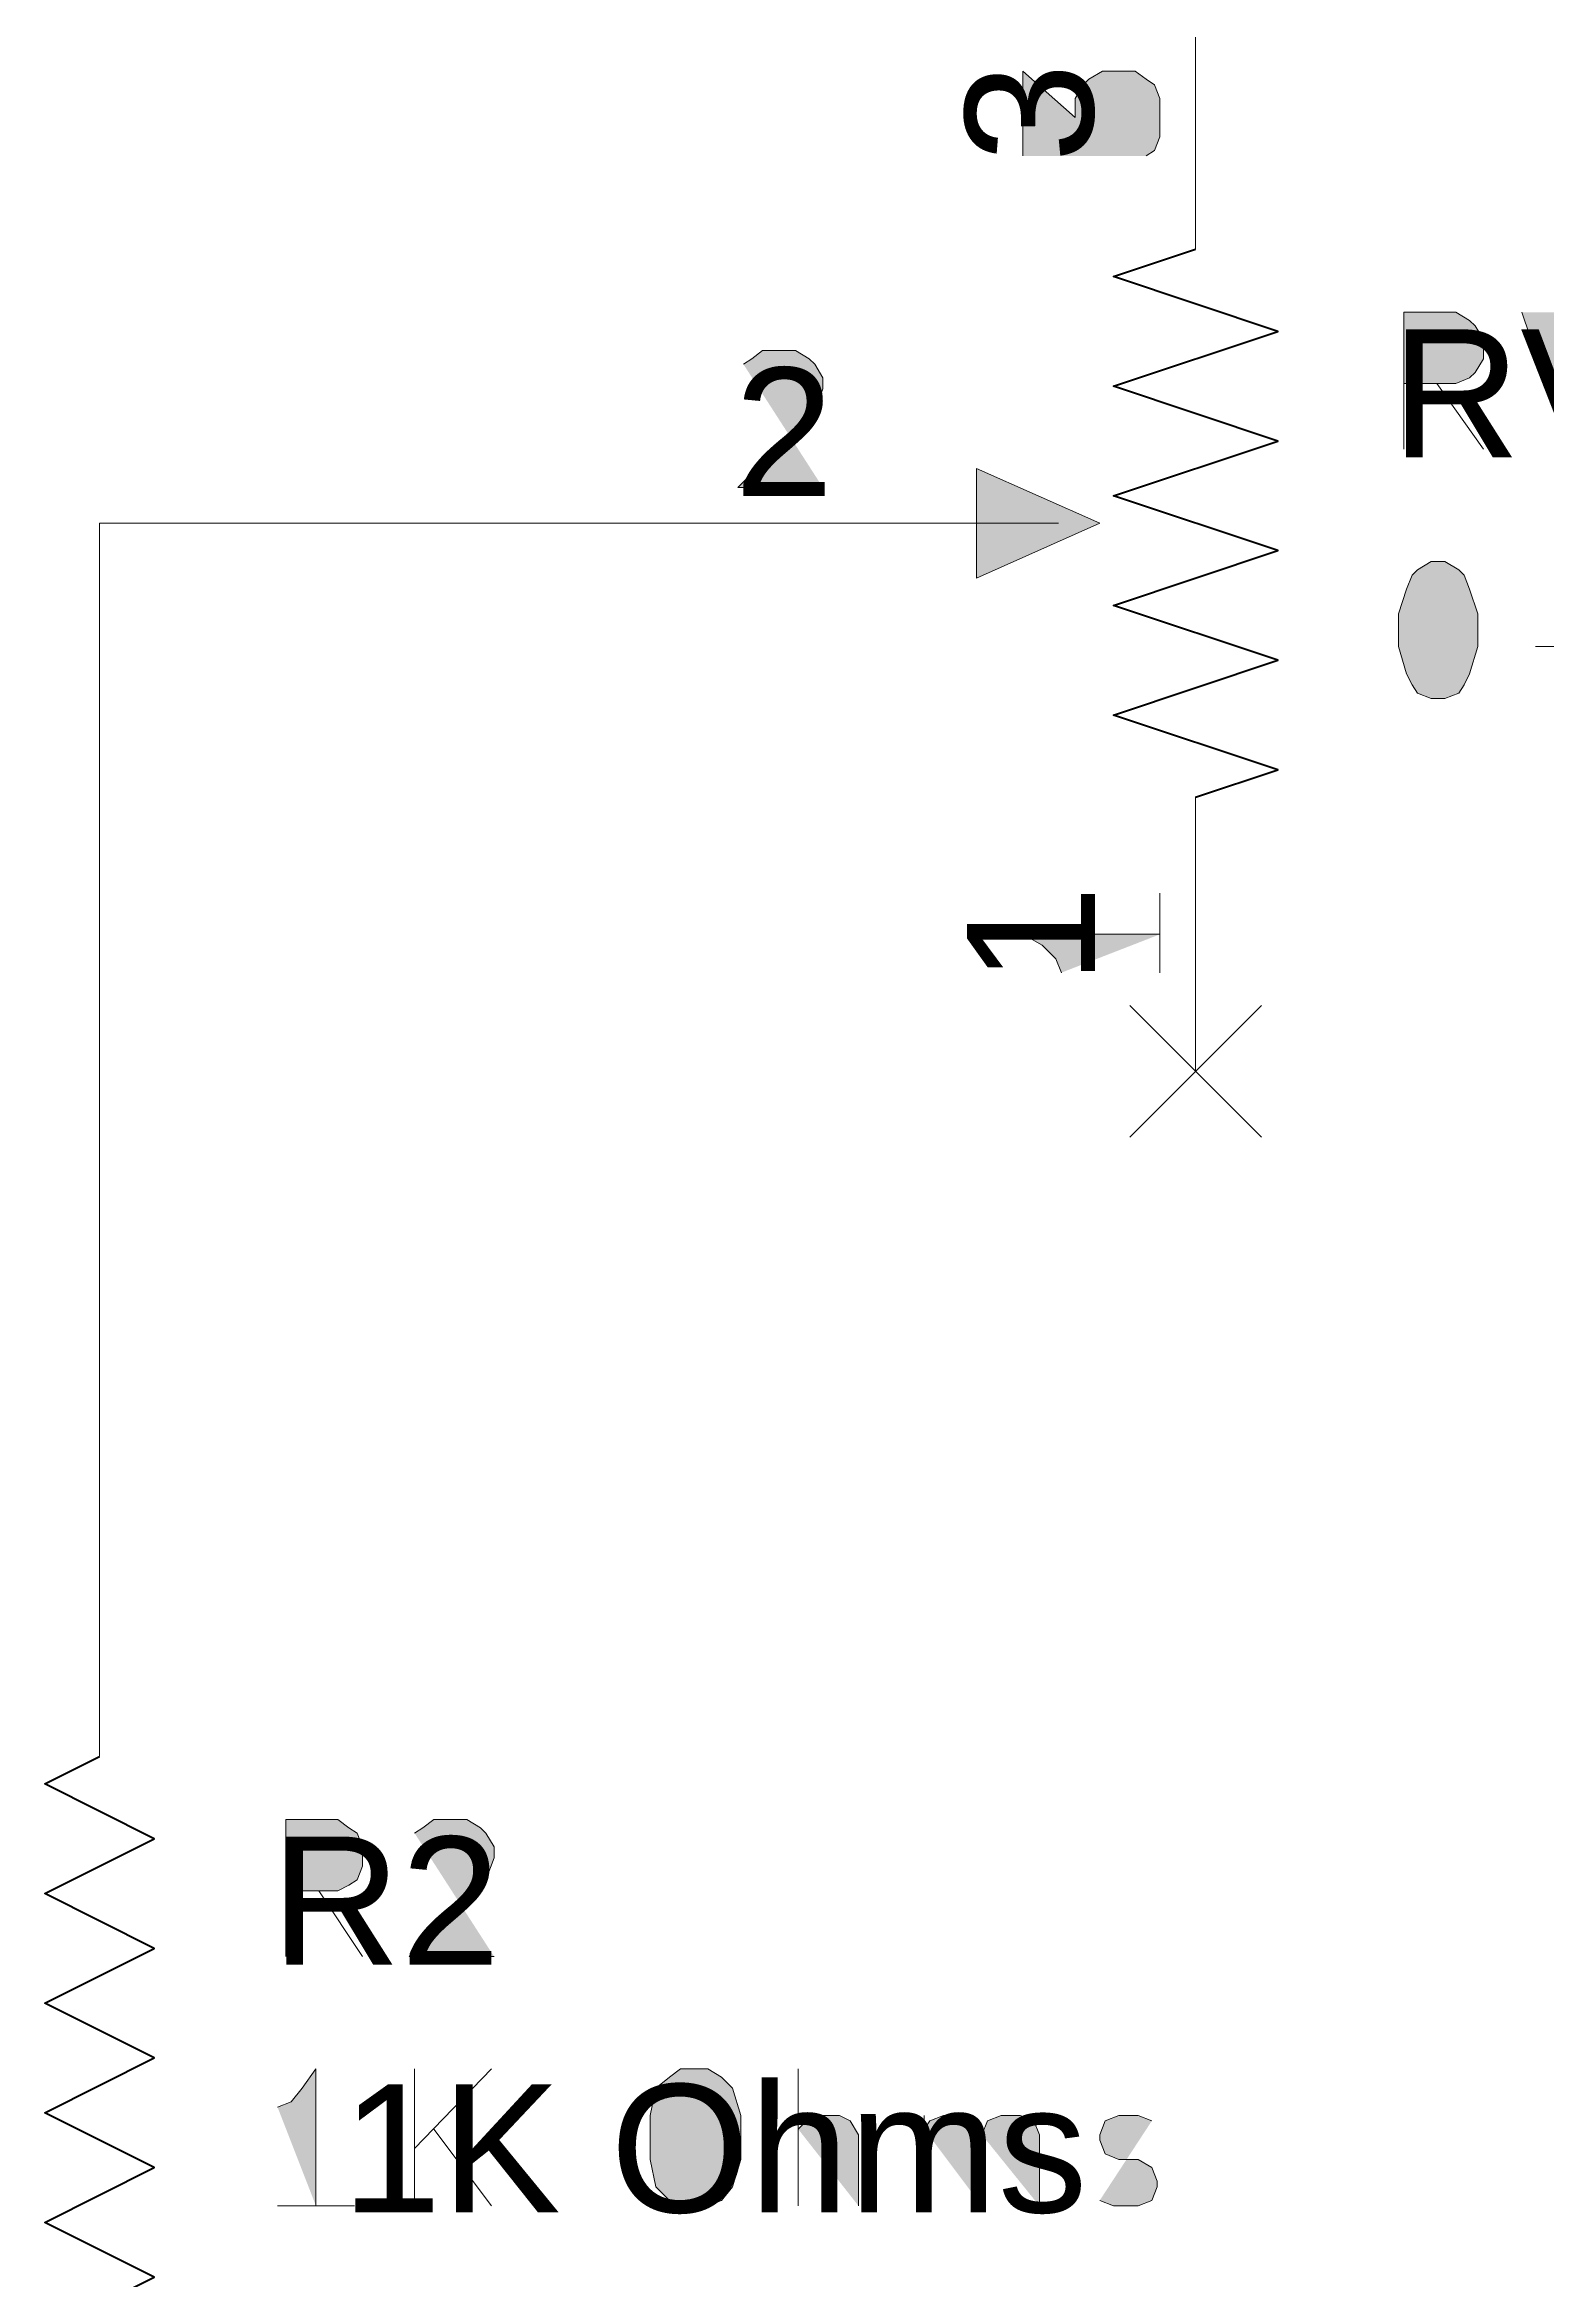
# Model space of a CAD drawing. Extents: x 283 to 656, y 89 to 372.
# Drawn here: x 485.8 to 525.3, y 254.4 to 313.1 of the extents above; entities that cross this region are included whole.
import ezdxf

# ---------------------------------------------------------------- set-up
doc = ezdxf.new("R2010")
doc.units = 0
doc.header["$MEASUREMENT"] = 0
doc.layers.add('Layer 1', color=7, linetype='Continuous', lineweight=0)

# ---------------------------------------------------------------- blocks, each defined once
blk = doc.blocks.new('Block_19')
at = {"layer": 'Layer 1', "char_height": 0.2, "attachment_point": 7, "rotation": 90}
for insert in [(513.446, 288.433), (513.448, 288.434)]:
    blk.add_mtext('\\C18;\\c0;\\FArial|b0|i0|c1;\\H3.364416;\\W1.000000;1', dxfattribs=dict(at, insert=insert))
blk = doc.blocks.new('Block_20')
at = {"layer": 'Layer 1', "char_height": 0.2, "attachment_point": 7, "rotation": 90}
for insert in [(513.446, 310.033), (513.448, 310.034)]:
    blk.add_mtext('\\C18;\\c0;\\FArial|b0|i0|c1;\\H3.364416;\\W1.000000;3', dxfattribs=dict(at, insert=insert))
blk = doc.blocks.new('Block_18')
at = {"layer": 'Layer 1', "true_color": 0x000000, "transparency": 33554687}
h = blk.add_hatch(color=18, dxfattribs=at)
h.dxf.hatch_style = 2
edge = h.paths.add_edge_path()
edge.add_spline(control_points=[(516.089, 307.756), (516.089, 307.756), (516.089, 314.956), (516.089, 314.956)], knot_values=[0, 0, 0, 0, 1, 1, 1, 1], degree=3, periodic=0)
edge.add_line((516.089, 314.956), (516.089, 307.756))
h = blk.add_hatch(color=18, dxfattribs=at)
h.dxf.hatch_style = 2
edge = h.paths.add_edge_path()
edge.add_spline(control_points=[(511.553, 310.204), (511.553, 310.204), (511.553, 312.436), (511.553, 312.436), (511.553, 312.436), (512.921, 311.212), (512.921, 311.212), (512.921, 311.212), (512.921, 311.716), (512.921, 311.716), (512.921, 311.716), (513.137, 312.076), (513.137, 312.076), (513.137, 312.076), (513.281, 312.22), (513.281, 312.22), (513.281, 312.22), (513.641, 312.436), (513.641, 312.436), (513.641, 312.436), (514.505, 312.436), (514.505, 312.436), (514.505, 312.436), (514.793, 312.22), (514.793, 312.22), (514.793, 312.22), (515.009, 312.076), (515.009, 312.076), (515.009, 312.076), (515.153, 311.716), (515.153, 311.716), (515.153, 311.716), (515.153, 310.708), (515.153, 310.708), (515.153, 310.708), (515.009, 310.348), (515.009, 310.348), (515.009, 310.348), (514.793, 310.204), (514.793, 310.204)], knot_values=[0, 0, 0, 0, 1, 1, 1, 2, 2, 2, 3, 3, 3, 4, 4, 4, 5, 5, 5, 6, 6, 6, 7, 7, 7, 8, 8, 8, 9, 9, 9, 10, 10, 10, 11, 11, 11, 12, 12, 12, 13, 13, 13, 13], degree=3, periodic=0)
edge.add_line((514.793, 310.204), (511.553, 310.204))
h = blk.add_hatch(color=18, dxfattribs=at)
h.dxf.hatch_style = 2
edge = h.paths.add_edge_path()
edge.add_spline(control_points=[(521.561, 302.5), (521.561, 302.5), (521.561, 306.1), (521.561, 306.1), (521.561, 306.1), (522.929, 306.1), (522.929, 306.1), (522.929, 306.1), (523.289, 305.884), (523.289, 305.884), (523.289, 305.884), (523.433, 305.74), (523.433, 305.74), (523.433, 305.74), (523.649, 305.38), (523.649, 305.38), (523.649, 305.38), (523.649, 304.876), (523.649, 304.876), (523.649, 304.876), (523.433, 304.516), (523.433, 304.516), (523.433, 304.516), (523.289, 304.372), (523.289, 304.372), (523.289, 304.372), (522.929, 304.228), (522.929, 304.228), (522.929, 304.228), (521.561, 304.228), (521.561, 304.228)], knot_values=[0, 0, 0, 0, 1, 1, 1, 2, 2, 2, 3, 3, 3, 4, 4, 4, 5, 5, 5, 6, 6, 6, 7, 7, 7, 8, 8, 8, 9, 9, 9, 10, 10, 10, 10], degree=3, periodic=0)
edge.add_line((521.561, 304.228), (521.561, 302.5))
h = blk.add_hatch(color=18, dxfattribs=at)
h.dxf.hatch_style = 2
edge = h.paths.add_edge_path()
edge.add_spline(control_points=[(524.657, 306.1), (524.657, 306.1), (525.881, 302.5), (525.881, 302.5), (525.881, 302.5), (527.033, 306.1), (527.033, 306.1)], knot_values=[0, 0, 0, 0, 1, 1, 1, 2, 2, 2, 2], degree=3, periodic=0)
edge.add_line((527.033, 306.1), (524.657, 306.1))
h = blk.add_hatch(color=18, dxfattribs=at)
h.dxf.hatch_style = 2
edge = h.paths.add_edge_path()
edge.add_spline(control_points=[(504.209, 304.732), (504.209, 304.732), (504.425, 304.876), (504.425, 304.876), (504.425, 304.876), (504.713, 305.092), (504.713, 305.092), (504.713, 305.092), (505.577, 305.092), (505.577, 305.092), (505.577, 305.092), (505.937, 304.876), (505.937, 304.876), (505.937, 304.876), (506.081, 304.732), (506.081, 304.732), (506.081, 304.732), (506.297, 304.372), (506.297, 304.372), (506.297, 304.372), (506.297, 304.084), (506.297, 304.084), (506.297, 304.084), (506.081, 303.508), (506.081, 303.508), (506.081, 303.508), (504.065, 301.492), (504.065, 301.492), (504.065, 301.492), (506.297, 301.492), (506.297, 301.492)], knot_values=[0, 0, 0, 0, 1, 1, 1, 2, 2, 2, 3, 3, 3, 4, 4, 4, 5, 5, 5, 6, 6, 6, 7, 7, 7, 8, 8, 8, 9, 9, 9, 10, 10, 10, 10], degree=3, periodic=0)
edge.add_line((506.297, 301.492), (504.209, 304.732))
h = blk.add_hatch(color=18, dxfattribs=at)
h.dxf.hatch_style = 2
edge = h.paths.add_edge_path()
edge.add_spline(control_points=[(523.649, 302.5), (523.649, 302.5), (522.425, 304.228), (522.425, 304.228)], knot_values=[0, 0, 0, 0, 1, 1, 1, 1], degree=3, periodic=0)
edge.add_line((522.425, 304.228), (523.649, 302.5))
h = blk.add_hatch(color=18, dxfattribs=at)
h.dxf.hatch_style = 2
edge = h.paths.add_edge_path()
edge.add_spline(control_points=[(508.889, 300.556), (508.889, 300.556), (501.689, 300.556), (501.689, 300.556)], knot_values=[0, 0, 0, 0, 1, 1, 1, 1], degree=3, periodic=0)
edge.add_line((501.689, 300.556), (508.889, 300.556))
h = blk.add_hatch(color=18, dxfattribs=at)
h.dxf.hatch_style = 2
edge = h.paths.add_edge_path()
edge.add_spline(control_points=[(522.281, 299.548), (522.281, 299.548), (522.641, 299.548), (522.641, 299.548), (522.641, 299.548), (523.001, 299.332), (523.001, 299.332), (523.001, 299.332), (523.145, 299.188), (523.145, 299.188), (523.145, 299.188), (523.289, 298.828), (523.289, 298.828), (523.289, 298.828), (523.505, 298.18), (523.505, 298.18), (523.505, 298.18), (523.505, 297.316), (523.505, 297.316), (523.505, 297.316), (523.289, 296.596), (523.289, 296.596), (523.289, 296.596), (523.145, 296.308), (523.145, 296.308), (523.145, 296.308), (523.001, 296.092), (523.001, 296.092), (523.001, 296.092), (522.641, 295.948), (522.641, 295.948), (522.641, 295.948), (522.281, 295.948), (522.281, 295.948), (522.281, 295.948), (521.921, 296.092), (521.921, 296.092), (521.921, 296.092), (521.777, 296.308), (521.777, 296.308), (521.777, 296.308), (521.633, 296.596), (521.633, 296.596), (521.633, 296.596), (521.417, 297.316), (521.417, 297.316), (521.417, 297.316), (521.417, 298.18), (521.417, 298.18), (521.417, 298.18), (521.633, 298.828), (521.633, 298.828), (521.633, 298.828), (521.777, 299.188), (521.777, 299.188), (521.777, 299.188), (521.921, 299.332), (521.921, 299.332), (521.921, 299.332), (522.281, 299.548), (522.281, 299.548)], knot_values=[0, 0, 0, 0, 1, 1, 1, 2, 2, 2, 3, 3, 3, 4, 4, 4, 5, 5, 5, 6, 6, 6, 7, 7, 7, 8, 8, 8, 9, 9, 9, 10, 10, 10, 11, 11, 11, 12, 12, 12, 13, 13, 13, 14, 14, 14, 15, 15, 15, 16, 16, 16, 17, 17, 17, 18, 18, 18, 19, 19, 19, 20, 20, 20, 20], degree=3, periodic=0)
edge.add_line((522.281, 299.548), (522.281, 299.548))
h = blk.add_hatch(color=18, dxfattribs=at)
h.dxf.hatch_style = 2
edge = h.paths.add_edge_path()
edge.add_spline(control_points=[(525.017, 297.316), (525.017, 297.316), (527.753, 297.316), (527.753, 297.316)], knot_values=[0, 0, 0, 0, 1, 1, 1, 1], degree=3, periodic=0)
edge.add_line((527.753, 297.316), (525.017, 297.316))
h = blk.add_hatch(color=18, dxfattribs=at)
h.dxf.hatch_style = 2
edge = h.paths.add_edge_path()
edge.add_spline(control_points=[(516.089, 293.356), (516.089, 293.356), (516.089, 286.156), (516.089, 286.156)], knot_values=[0, 0, 0, 0, 1, 1, 1, 1], degree=3, periodic=0)
edge.add_line((516.089, 286.156), (516.089, 293.356))
h = blk.add_hatch(color=18, dxfattribs=at)
h.dxf.hatch_style = 2
edge = h.paths.add_edge_path()
edge.add_spline(control_points=[(515.153, 290.836), (515.153, 290.836), (515.153, 288.748), (515.153, 288.748)], knot_values=[0, 0, 0, 0, 1, 1, 1, 1], degree=3, periodic=0)
edge.add_line((515.153, 288.748), (515.153, 290.836))
h = blk.add_hatch(color=18, dxfattribs=at)
h.dxf.hatch_style = 2
edge = h.paths.add_edge_path()
edge.add_spline(control_points=[(515.153, 289.756), (515.153, 289.756), (511.553, 289.756), (511.553, 289.756), (511.553, 289.756), (512.057, 289.468), (512.057, 289.468), (512.057, 289.468), (512.417, 289.108), (512.417, 289.108), (512.417, 289.108), (512.561, 288.748), (512.561, 288.748)], knot_values=[0, 0, 0, 0, 1, 1, 1, 2, 2, 2, 3, 3, 3, 4, 4, 4, 4], degree=3, periodic=0)
edge.add_line((512.561, 288.748), (515.153, 289.756))
h = blk.add_hatch(color=18, dxfattribs=at)
h.dxf.hatch_style = 2
edge = h.paths.add_edge_path()
edge.add_spline(control_points=[(515.009, 287.236), (515.009, 287.236), (517.169, 285.076), (517.169, 285.076)], knot_values=[0, 0, 0, 0, 1, 1, 1, 1], degree=3, periodic=0)
edge.add_line((517.169, 285.076), (515.009, 287.236))
h = blk.add_hatch(color=18, dxfattribs=at)
h.dxf.hatch_style = 2
edge = h.paths.add_edge_path()
edge.add_spline(control_points=[(517.169, 287.236), (517.169, 287.236), (515.009, 285.076), (515.009, 285.076)], knot_values=[0, 0, 0, 0, 1, 1, 1, 1], degree=3, periodic=0)
edge.add_line((515.009, 285.076), (517.169, 287.236))
at = {"layer": 'Layer 1', "color": 18, "lineweight": 15, "true_color": 0x000000}
for points in [[(516.089, 307.756), (516.089, 307.756), (516.089, 314.956), (516.089, 314.956)], [(523.649, 302.5), (523.649, 302.5), (522.425, 304.228), (522.425, 304.228)], [(508.889, 300.556), (508.889, 300.556), (501.689, 300.556), (501.689, 300.556)], [(525.017, 297.316), (525.017, 297.316), (527.753, 297.316), (527.753, 297.316)], [(516.089, 293.356), (516.089, 293.356), (516.089, 286.156), (516.089, 286.156)], [(515.153, 290.836), (515.153, 290.836), (515.153, 288.748), (515.153, 288.748)], [(515.009, 287.236), (515.009, 287.236), (517.169, 285.076), (517.169, 285.076)], [(517.169, 287.236), (517.169, 287.236), (515.009, 285.076), (515.009, 285.076)]]:
    blk.add_open_spline(points, degree=3, dxfattribs=at)
for points, knots in [([(511.553, 310.204), (511.553, 310.204), (511.553, 312.436), (511.553, 312.436), (511.553, 312.436), (512.921, 311.212), (512.921, 311.212), (512.921, 311.212), (512.921, 311.716), (512.921, 311.716), (512.921, 311.716), (513.137, 312.076), (513.137, 312.076), (513.137, 312.076), (513.281, 312.22), (513.281, 312.22), (513.281, 312.22), (513.641, 312.436), (513.641, 312.436), (513.641, 312.436), (514.505, 312.436), (514.505, 312.436), (514.505, 312.436), (514.793, 312.22), (514.793, 312.22), (514.793, 312.22), (515.009, 312.076), (515.009, 312.076), (515.009, 312.076), (515.153, 311.716), (515.153, 311.716), (515.153, 311.716), (515.153, 310.708), (515.153, 310.708), (515.153, 310.708), (515.009, 310.348), (515.009, 310.348), (515.009, 310.348), (514.793, 310.204), (514.793, 310.204)], [0, 0, 0, 0, 1, 1, 1, 2, 2, 2, 3, 3, 3, 4, 4, 4, 5, 5, 5, 6, 6, 6, 7, 7, 7, 8, 8, 8, 9, 9, 9, 10, 10, 10, 11, 11, 11, 12, 12, 12, 13, 13, 13, 13]), ([(521.561, 302.5), (521.561, 302.5), (521.561, 306.1), (521.561, 306.1), (521.561, 306.1), (522.929, 306.1), (522.929, 306.1), (522.929, 306.1), (523.289, 305.884), (523.289, 305.884), (523.289, 305.884), (523.433, 305.74), (523.433, 305.74), (523.433, 305.74), (523.649, 305.38), (523.649, 305.38), (523.649, 305.38), (523.649, 304.876), (523.649, 304.876), (523.649, 304.876), (523.433, 304.516), (523.433, 304.516), (523.433, 304.516), (523.289, 304.372), (523.289, 304.372), (523.289, 304.372), (522.929, 304.228), (522.929, 304.228), (522.929, 304.228), (521.561, 304.228), (521.561, 304.228)], [0, 0, 0, 0, 1, 1, 1, 2, 2, 2, 3, 3, 3, 4, 4, 4, 5, 5, 5, 6, 6, 6, 7, 7, 7, 8, 8, 8, 9, 9, 9, 10, 10, 10, 10]), ([(524.657, 306.1), (524.657, 306.1), (525.881, 302.5), (525.881, 302.5), (525.881, 302.5), (527.033, 306.1), (527.033, 306.1)], [0, 0, 0, 0, 1, 1, 1, 2, 2, 2, 2]), ([(504.209, 304.732), (504.209, 304.732), (504.425, 304.876), (504.425, 304.876), (504.425, 304.876), (504.713, 305.092), (504.713, 305.092), (504.713, 305.092), (505.577, 305.092), (505.577, 305.092), (505.577, 305.092), (505.937, 304.876), (505.937, 304.876), (505.937, 304.876), (506.081, 304.732), (506.081, 304.732), (506.081, 304.732), (506.297, 304.372), (506.297, 304.372), (506.297, 304.372), (506.297, 304.084), (506.297, 304.084), (506.297, 304.084), (506.081, 303.508), (506.081, 303.508), (506.081, 303.508), (504.065, 301.492), (504.065, 301.492), (504.065, 301.492), (506.297, 301.492), (506.297, 301.492)], [0, 0, 0, 0, 1, 1, 1, 2, 2, 2, 3, 3, 3, 4, 4, 4, 5, 5, 5, 6, 6, 6, 7, 7, 7, 8, 8, 8, 9, 9, 9, 10, 10, 10, 10]), ([(522.281, 299.548), (522.281, 299.548), (522.641, 299.548), (522.641, 299.548), (522.641, 299.548), (523.001, 299.332), (523.001, 299.332), (523.001, 299.332), (523.145, 299.188), (523.145, 299.188), (523.145, 299.188), (523.289, 298.828), (523.289, 298.828), (523.289, 298.828), (523.505, 298.18), (523.505, 298.18), (523.505, 298.18), (523.505, 297.316), (523.505, 297.316), (523.505, 297.316), (523.289, 296.596), (523.289, 296.596), (523.289, 296.596), (523.145, 296.308), (523.145, 296.308), (523.145, 296.308), (523.001, 296.092), (523.001, 296.092), (523.001, 296.092), (522.641, 295.948), (522.641, 295.948), (522.641, 295.948), (522.281, 295.948), (522.281, 295.948), (522.281, 295.948), (521.921, 296.092), (521.921, 296.092), (521.921, 296.092), (521.777, 296.308), (521.777, 296.308), (521.777, 296.308), (521.633, 296.596), (521.633, 296.596), (521.633, 296.596), (521.417, 297.316), (521.417, 297.316), (521.417, 297.316), (521.417, 298.18), (521.417, 298.18), (521.417, 298.18), (521.633, 298.828), (521.633, 298.828), (521.633, 298.828), (521.777, 299.188), (521.777, 299.188), (521.777, 299.188), (521.921, 299.332), (521.921, 299.332), (521.921, 299.332), (522.281, 299.548), (522.281, 299.548)], [0, 0, 0, 0, 1, 1, 1, 2, 2, 2, 3, 3, 3, 4, 4, 4, 5, 5, 5, 6, 6, 6, 7, 7, 7, 8, 8, 8, 9, 9, 9, 10, 10, 10, 11, 11, 11, 12, 12, 12, 13, 13, 13, 14, 14, 14, 15, 15, 15, 16, 16, 16, 17, 17, 17, 18, 18, 18, 19, 19, 19, 20, 20, 20, 20]), ([(515.153, 289.756), (515.153, 289.756), (511.553, 289.756), (511.553, 289.756), (511.553, 289.756), (512.057, 289.468), (512.057, 289.468), (512.057, 289.468), (512.417, 289.108), (512.417, 289.108), (512.417, 289.108), (512.561, 288.748), (512.561, 288.748)], [0, 0, 0, 0, 1, 1, 1, 2, 2, 2, 3, 3, 3, 4, 4, 4, 4])]:
    blk.add_open_spline(points, degree=3, knots=knots, dxfattribs=at)
at = {"layer": 'Layer 1'}
for name in ['Block_20', 'Block_19']:
    blk.add_blockref(name, (0, 0), dxfattribs=at)
at = {"layer": 'Layer 1', "char_height": 0.2, "attachment_point": 7}
for s, insert in [('\\C18;\\c0;\\FArial|b0|i0|c1;\\H3.364416;\\W1.000000;RV2', (521.228, 302.285)), ('\\C18;\\c0;\\FArial|b0|i0|c1;\\H3.364416;\\W1.000000;RV2', (521.23, 302.284)), ('\\C18;\\c0;\\FArial|b0|i0|c1;\\H3.364416;\\W1.000000;2', (503.965, 301.277)), ('\\C18;\\c0;\\FArial|b0|i0|c1;\\H3.364416;\\W1.000000;2', (503.968, 301.275))]:
    blk.add_mtext(s, dxfattribs=dict(at, insert=insert))
blk = doc.blocks.new('Block_17')
at = {"layer": 'Layer 1', "true_color": 0x000000, "transparency": 33554687}
h = blk.add_hatch(color=18, dxfattribs=at)
edge = h.paths.add_edge_path()
edge.add_spline(control_points=[(513.569, 300.556), (513.569, 300.556), (510.329, 299.116), (510.329, 299.116), (510.329, 299.116), (510.329, 301.996), (510.329, 301.996), (510.329, 301.996), (513.569, 300.556), (513.569, 300.556)], knot_values=[0, 0, 0, 0, 1, 1, 1, 2, 2, 2, 3, 3, 3, 3], degree=3, periodic=0)
at = {"layer": 'Layer 1', "color": 18, "lineweight": 40, "true_color": 0x000000}
blk.add_open_spline([(516.089, 293.356), (516.089, 293.356), (518.249, 294.076), (518.249, 294.076), (518.249, 294.076), (513.929, 295.516), (513.929, 295.516), (513.929, 295.516), (518.249, 296.956), (518.249, 296.956), (518.249, 296.956), (513.929, 298.396), (513.929, 298.396), (513.929, 298.396), (518.249, 299.836), (518.249, 299.836), (518.249, 299.836), (513.929, 301.276), (513.929, 301.276), (513.929, 301.276), (518.249, 302.716), (518.249, 302.716), (518.249, 302.716), (513.929, 304.156), (513.929, 304.156), (513.929, 304.156), (518.249, 305.596), (518.249, 305.596), (518.249, 305.596), (513.929, 307.036), (513.929, 307.036), (513.929, 307.036), (516.089, 307.756), (516.089, 307.756)], degree=3, knots=[0, 0, 0, 0, 1, 1, 1, 2, 2, 2, 3, 3, 3, 4, 4, 4, 5, 5, 5, 6, 6, 6, 7, 7, 7, 8, 8, 8, 9, 9, 9, 10, 10, 10, 11, 11, 11, 11], dxfattribs=at)
at = {"layer": 'Layer 1', "color": 18, "lineweight": 15, "true_color": 0x000000}
blk.add_open_spline([(513.569, 300.556), (513.569, 300.556), (510.329, 299.116), (510.329, 299.116), (510.329, 299.116), (510.329, 301.996), (510.329, 301.996), (510.329, 301.996), (513.569, 300.556), (513.569, 300.556)], degree=3, knots=[0, 0, 0, 0, 1, 1, 1, 2, 2, 2, 3, 3, 3, 3], dxfattribs=at)
blk.add_open_spline([(508.889, 300.556), (508.889, 300.556), (512.489, 300.556), (512.489, 300.556)], degree=3, dxfattribs=at)
at = {"layer": 'Layer 1'}
blk.add_blockref('Block_18', (0, 0), dxfattribs=at)
blk = doc.blocks.new('Block_55')
at = {"layer": 'Layer 1', "true_color": 0x000000, "transparency": 33554687}
h = blk.add_hatch(color=18, dxfattribs=at)
h.dxf.hatch_style = 2
edge = h.paths.add_edge_path()
edge.add_spline(control_points=[(487.289, 268.156), (487.289, 268.156), (487.289, 271.756), (487.289, 271.756)], knot_values=[0, 0, 0, 0, 1, 1, 1, 1], degree=3, periodic=0)
edge.add_line((487.289, 271.756), (487.289, 268.156))
h = blk.add_hatch(color=18, dxfattribs=at)
h.dxf.hatch_style = 2
edge = h.paths.add_edge_path()
edge.add_spline(control_points=[(492.185, 262.9), (492.185, 262.9), (492.185, 266.5), (492.185, 266.5), (492.185, 266.5), (493.553, 266.5), (493.553, 266.5), (493.553, 266.5), (493.841, 266.284), (493.841, 266.284), (493.841, 266.284), (494.057, 266.14), (494.057, 266.14), (494.057, 266.14), (494.201, 265.78), (494.201, 265.78), (494.201, 265.78), (494.201, 265.276), (494.201, 265.276), (494.201, 265.276), (494.057, 264.916), (494.057, 264.916), (494.057, 264.916), (493.841, 264.772), (493.841, 264.772), (493.841, 264.772), (493.553, 264.628), (493.553, 264.628), (493.553, 264.628), (492.185, 264.628), (492.185, 264.628)], knot_values=[0, 0, 0, 0, 1, 1, 1, 2, 2, 2, 3, 3, 3, 4, 4, 4, 5, 5, 5, 6, 6, 6, 7, 7, 7, 8, 8, 8, 9, 9, 9, 10, 10, 10, 10], degree=3, periodic=0)
edge.add_line((492.185, 264.628), (492.185, 262.9))
h = blk.add_hatch(color=18, dxfattribs=at)
h.dxf.hatch_style = 2
edge = h.paths.add_edge_path()
edge.add_spline(control_points=[(495.569, 266.14), (495.569, 266.14), (495.785, 266.284), (495.785, 266.284), (495.785, 266.284), (496.073, 266.5), (496.073, 266.5), (496.073, 266.5), (496.937, 266.5), (496.937, 266.5), (496.937, 266.5), (497.297, 266.284), (497.297, 266.284), (497.297, 266.284), (497.441, 266.14), (497.441, 266.14), (497.441, 266.14), (497.657, 265.78), (497.657, 265.78), (497.657, 265.78), (497.657, 265.492), (497.657, 265.492), (497.657, 265.492), (497.441, 264.916), (497.441, 264.916), (497.441, 264.916), (495.425, 262.9), (495.425, 262.9), (495.425, 262.9), (497.657, 262.9), (497.657, 262.9)], knot_values=[0, 0, 0, 0, 1, 1, 1, 2, 2, 2, 3, 3, 3, 4, 4, 4, 5, 5, 5, 6, 6, 6, 7, 7, 7, 8, 8, 8, 9, 9, 9, 10, 10, 10, 10], degree=3, periodic=0)
edge.add_line((497.657, 262.9), (495.569, 266.14))
h = blk.add_hatch(color=18, dxfattribs=at)
h.dxf.hatch_style = 2
edge = h.paths.add_edge_path()
edge.add_spline(control_points=[(494.201, 262.9), (494.201, 262.9), (493.049, 264.628), (493.049, 264.628)], knot_values=[0, 0, 0, 0, 1, 1, 1, 1], degree=3, periodic=0)
edge.add_line((493.049, 264.628), (494.201, 262.9))
h = blk.add_hatch(color=18, dxfattribs=at)
h.dxf.hatch_style = 2
edge = h.paths.add_edge_path()
edge.add_spline(control_points=[(492.977, 256.348), (492.977, 256.348), (492.977, 259.948), (492.977, 259.948), (492.977, 259.948), (492.617, 259.444), (492.617, 259.444), (492.617, 259.444), (492.329, 259.084), (492.329, 259.084), (492.329, 259.084), (491.969, 258.94), (491.969, 258.94)], knot_values=[0, 0, 0, 0, 1, 1, 1, 2, 2, 2, 3, 3, 3, 4, 4, 4, 4], degree=3, periodic=0)
edge.add_line((491.969, 258.94), (492.977, 256.348))
h = blk.add_hatch(color=18, dxfattribs=at)
h.dxf.hatch_style = 2
edge = h.paths.add_edge_path()
edge.add_spline(control_points=[(495.569, 256.348), (495.569, 256.348), (495.569, 259.948), (495.569, 259.948)], knot_values=[0, 0, 0, 0, 1, 1, 1, 1], degree=3, periodic=0)
edge.add_line((495.569, 259.948), (495.569, 256.348))
h = blk.add_hatch(color=18, dxfattribs=at)
h.dxf.hatch_style = 2
edge = h.paths.add_edge_path()
edge.add_spline(control_points=[(497.585, 259.948), (497.585, 259.948), (495.569, 257.86), (495.569, 257.86)], knot_values=[0, 0, 0, 0, 1, 1, 1, 1], degree=3, periodic=0)
edge.add_line((495.569, 257.86), (497.585, 259.948))
h = blk.add_hatch(color=18, dxfattribs=at)
h.dxf.hatch_style = 2
edge = h.paths.add_edge_path()
edge.add_spline(control_points=[(502.553, 259.948), (502.553, 259.948), (503.273, 259.948), (503.273, 259.948), (503.273, 259.948), (503.633, 259.732), (503.633, 259.732), (503.633, 259.732), (503.921, 259.444), (503.921, 259.444), (503.921, 259.444), (504.137, 258.724), (504.137, 258.724), (504.137, 258.724), (504.137, 257.572), (504.137, 257.572), (504.137, 257.572), (503.921, 256.852), (503.921, 256.852), (503.921, 256.852), (503.633, 256.492), (503.633, 256.492), (503.633, 256.492), (503.273, 256.348), (503.273, 256.348), (503.273, 256.348), (502.553, 256.348), (502.553, 256.348), (502.553, 256.348), (502.265, 256.492), (502.265, 256.492), (502.265, 256.492), (501.905, 256.852), (501.905, 256.852), (501.905, 256.852), (501.761, 257.572), (501.761, 257.572), (501.761, 257.572), (501.761, 258.724), (501.761, 258.724), (501.761, 258.724), (501.905, 259.444), (501.905, 259.444), (501.905, 259.444), (502.265, 259.732), (502.265, 259.732), (502.265, 259.732), (502.553, 259.948), (502.553, 259.948)], knot_values=[0, 0, 0, 0, 1, 1, 1, 2, 2, 2, 3, 3, 3, 4, 4, 4, 5, 5, 5, 6, 6, 6, 7, 7, 7, 8, 8, 8, 9, 9, 9, 10, 10, 10, 11, 11, 11, 12, 12, 12, 13, 13, 13, 14, 14, 14, 15, 15, 15, 16, 16, 16, 16], degree=3, periodic=0)
edge.add_line((502.553, 259.948), (502.553, 259.948))
h = blk.add_hatch(color=18, dxfattribs=at)
h.dxf.hatch_style = 2
edge = h.paths.add_edge_path()
edge.add_spline(control_points=[(505.649, 256.348), (505.649, 256.348), (505.649, 259.948), (505.649, 259.948)], knot_values=[0, 0, 0, 0, 1, 1, 1, 1], degree=3, periodic=0)
edge.add_line((505.649, 259.948), (505.649, 256.348))
h = blk.add_hatch(color=18, dxfattribs=at)
h.dxf.hatch_style = 2
edge = h.paths.add_edge_path()
edge.add_spline(control_points=[(497.585, 256.348), (497.585, 256.348), (496.073, 258.364), (496.073, 258.364)], knot_values=[0, 0, 0, 0, 1, 1, 1, 1], degree=3, periodic=0)
edge.add_line((496.073, 258.364), (497.585, 256.348))
h = blk.add_hatch(color=18, dxfattribs=at)
h.dxf.hatch_style = 2
edge = h.paths.add_edge_path()
edge.add_spline(control_points=[(507.233, 256.348), (507.233, 256.348), (507.233, 258.22), (507.233, 258.22), (507.233, 258.22), (507.017, 258.58), (507.017, 258.58), (507.017, 258.58), (506.729, 258.724), (506.729, 258.724), (506.729, 258.724), (506.153, 258.724), (506.153, 258.724), (506.153, 258.724), (505.865, 258.58), (505.865, 258.58), (505.865, 258.58), (505.649, 258.364), (505.649, 258.364)], knot_values=[0, 0, 0, 0, 1, 1, 1, 2, 2, 2, 3, 3, 3, 4, 4, 4, 5, 5, 5, 6, 6, 6, 6], degree=3, periodic=0)
edge.add_line((505.649, 258.364), (507.233, 256.348))
h = blk.add_hatch(color=18, dxfattribs=at)
h.dxf.hatch_style = 2
edge = h.paths.add_edge_path()
edge.add_spline(control_points=[(508.961, 256.348), (508.961, 256.348), (508.961, 258.724), (508.961, 258.724)], knot_values=[0, 0, 0, 0, 1, 1, 1, 1], degree=3, periodic=0)
edge.add_line((508.961, 258.724), (508.961, 256.348))
h = blk.add_hatch(color=18, dxfattribs=at)
h.dxf.hatch_style = 2
edge = h.paths.add_edge_path()
edge.add_spline(control_points=[(508.961, 258.364), (508.961, 258.364), (509.105, 258.58), (509.105, 258.58), (509.105, 258.58), (509.465, 258.724), (509.465, 258.724), (509.465, 258.724), (509.969, 258.724), (509.969, 258.724), (509.969, 258.724), (510.329, 258.58), (510.329, 258.58), (510.329, 258.58), (510.473, 258.22), (510.473, 258.22), (510.473, 258.22), (510.473, 256.348), (510.473, 256.348)], knot_values=[0, 0, 0, 0, 1, 1, 1, 2, 2, 2, 3, 3, 3, 4, 4, 4, 5, 5, 5, 6, 6, 6, 6], degree=3, periodic=0)
edge.add_line((510.473, 256.348), (508.961, 258.364))
h = blk.add_hatch(color=18, dxfattribs=at)
h.dxf.hatch_style = 2
edge = h.paths.add_edge_path()
edge.add_spline(control_points=[(510.473, 258.22), (510.473, 258.22), (510.617, 258.58), (510.617, 258.58), (510.617, 258.58), (510.977, 258.724), (510.977, 258.724), (510.977, 258.724), (511.481, 258.724), (511.481, 258.724), (511.481, 258.724), (511.841, 258.58), (511.841, 258.58), (511.841, 258.58), (511.985, 258.22), (511.985, 258.22), (511.985, 258.22), (511.985, 256.348), (511.985, 256.348)], knot_values=[0, 0, 0, 0, 1, 1, 1, 2, 2, 2, 3, 3, 3, 4, 4, 4, 5, 5, 5, 6, 6, 6, 6], degree=3, periodic=0)
edge.add_line((511.985, 256.348), (510.473, 258.22))
h = blk.add_hatch(color=18, dxfattribs=at)
h.dxf.hatch_style = 2
edge = h.paths.add_edge_path()
edge.add_spline(control_points=[(513.569, 256.492), (513.569, 256.492), (513.929, 256.348), (513.929, 256.348), (513.929, 256.348), (514.577, 256.348), (514.577, 256.348), (514.577, 256.348), (514.937, 256.492), (514.937, 256.492), (514.937, 256.492), (515.081, 256.852), (515.081, 256.852), (515.081, 256.852), (515.081, 256.996), (515.081, 256.996), (515.081, 256.996), (514.937, 257.356), (514.937, 257.356), (514.937, 257.356), (514.577, 257.572), (514.577, 257.572), (514.577, 257.572), (514.073, 257.572), (514.073, 257.572), (514.073, 257.572), (513.713, 257.716), (513.713, 257.716), (513.713, 257.716), (513.569, 258.076), (513.569, 258.076), (513.569, 258.076), (513.569, 258.22), (513.569, 258.22), (513.569, 258.22), (513.713, 258.58), (513.713, 258.58), (513.713, 258.58), (514.073, 258.724), (514.073, 258.724), (514.073, 258.724), (514.577, 258.724), (514.577, 258.724), (514.577, 258.724), (514.937, 258.58), (514.937, 258.58)], knot_values=[0, 0, 0, 0, 1, 1, 1, 2, 2, 2, 3, 3, 3, 4, 4, 4, 5, 5, 5, 6, 6, 6, 7, 7, 7, 8, 8, 8, 9, 9, 9, 10, 10, 10, 11, 11, 11, 12, 12, 12, 13, 13, 13, 14, 14, 14, 15, 15, 15, 15], degree=3, periodic=0)
edge.add_line((514.937, 258.58), (513.569, 256.492))
h = blk.add_hatch(color=18, dxfattribs=at)
h.dxf.hatch_style = 2
edge = h.paths.add_edge_path()
edge.add_spline(control_points=[(493.985, 256.348), (493.985, 256.348), (491.969, 256.348), (491.969, 256.348)], knot_values=[0, 0, 0, 0, 1, 1, 1, 1], degree=3, periodic=0)
edge.add_line((491.969, 256.348), (493.985, 256.348))
h = blk.add_hatch(color=18, dxfattribs=at)
h.dxf.hatch_style = 2
edge = h.paths.add_edge_path()
edge.add_spline(control_points=[(487.289, 253.756), (487.289, 253.756), (487.289, 250.156), (487.289, 250.156)], knot_values=[0, 0, 0, 0, 1, 1, 1, 1], degree=3, periodic=0)
edge.add_line((487.289, 250.156), (487.289, 253.756))
at = {"layer": 'Layer 1', "color": 18, "lineweight": 15, "true_color": 0x000000}
for points in [[(487.289, 268.156), (487.289, 268.156), (487.289, 271.756), (487.289, 271.756)], [(494.201, 262.9), (494.201, 262.9), (493.049, 264.628), (493.049, 264.628)], [(495.569, 256.348), (495.569, 256.348), (495.569, 259.948), (495.569, 259.948)], [(497.585, 259.948), (497.585, 259.948), (495.569, 257.86), (495.569, 257.86)], [(505.649, 256.348), (505.649, 256.348), (505.649, 259.948), (505.649, 259.948)], [(497.585, 256.348), (497.585, 256.348), (496.073, 258.364), (496.073, 258.364)], [(508.961, 256.348), (508.961, 256.348), (508.961, 258.724), (508.961, 258.724)], [(493.985, 256.348), (493.985, 256.348), (491.969, 256.348), (491.969, 256.348)], [(487.289, 253.756), (487.289, 253.756), (487.289, 250.156), (487.289, 250.156)]]:
    blk.add_open_spline(points, degree=3, dxfattribs=at)
for points, knots in [([(492.185, 262.9), (492.185, 262.9), (492.185, 266.5), (492.185, 266.5), (492.185, 266.5), (493.553, 266.5), (493.553, 266.5), (493.553, 266.5), (493.841, 266.284), (493.841, 266.284), (493.841, 266.284), (494.057, 266.14), (494.057, 266.14), (494.057, 266.14), (494.201, 265.78), (494.201, 265.78), (494.201, 265.78), (494.201, 265.276), (494.201, 265.276), (494.201, 265.276), (494.057, 264.916), (494.057, 264.916), (494.057, 264.916), (493.841, 264.772), (493.841, 264.772), (493.841, 264.772), (493.553, 264.628), (493.553, 264.628), (493.553, 264.628), (492.185, 264.628), (492.185, 264.628)], [0, 0, 0, 0, 1, 1, 1, 2, 2, 2, 3, 3, 3, 4, 4, 4, 5, 5, 5, 6, 6, 6, 7, 7, 7, 8, 8, 8, 9, 9, 9, 10, 10, 10, 10]), ([(495.569, 266.14), (495.569, 266.14), (495.785, 266.284), (495.785, 266.284), (495.785, 266.284), (496.073, 266.5), (496.073, 266.5), (496.073, 266.5), (496.937, 266.5), (496.937, 266.5), (496.937, 266.5), (497.297, 266.284), (497.297, 266.284), (497.297, 266.284), (497.441, 266.14), (497.441, 266.14), (497.441, 266.14), (497.657, 265.78), (497.657, 265.78), (497.657, 265.78), (497.657, 265.492), (497.657, 265.492), (497.657, 265.492), (497.441, 264.916), (497.441, 264.916), (497.441, 264.916), (495.425, 262.9), (495.425, 262.9), (495.425, 262.9), (497.657, 262.9), (497.657, 262.9)], [0, 0, 0, 0, 1, 1, 1, 2, 2, 2, 3, 3, 3, 4, 4, 4, 5, 5, 5, 6, 6, 6, 7, 7, 7, 8, 8, 8, 9, 9, 9, 10, 10, 10, 10]), ([(492.977, 256.348), (492.977, 256.348), (492.977, 259.948), (492.977, 259.948), (492.977, 259.948), (492.617, 259.444), (492.617, 259.444), (492.617, 259.444), (492.329, 259.084), (492.329, 259.084), (492.329, 259.084), (491.969, 258.94), (491.969, 258.94)], [0, 0, 0, 0, 1, 1, 1, 2, 2, 2, 3, 3, 3, 4, 4, 4, 4]), ([(502.553, 259.948), (502.553, 259.948), (503.273, 259.948), (503.273, 259.948), (503.273, 259.948), (503.633, 259.732), (503.633, 259.732), (503.633, 259.732), (503.921, 259.444), (503.921, 259.444), (503.921, 259.444), (504.137, 258.724), (504.137, 258.724), (504.137, 258.724), (504.137, 257.572), (504.137, 257.572), (504.137, 257.572), (503.921, 256.852), (503.921, 256.852), (503.921, 256.852), (503.633, 256.492), (503.633, 256.492), (503.633, 256.492), (503.273, 256.348), (503.273, 256.348), (503.273, 256.348), (502.553, 256.348), (502.553, 256.348), (502.553, 256.348), (502.265, 256.492), (502.265, 256.492), (502.265, 256.492), (501.905, 256.852), (501.905, 256.852), (501.905, 256.852), (501.761, 257.572), (501.761, 257.572), (501.761, 257.572), (501.761, 258.724), (501.761, 258.724), (501.761, 258.724), (501.905, 259.444), (501.905, 259.444), (501.905, 259.444), (502.265, 259.732), (502.265, 259.732), (502.265, 259.732), (502.553, 259.948), (502.553, 259.948)], [0, 0, 0, 0, 1, 1, 1, 2, 2, 2, 3, 3, 3, 4, 4, 4, 5, 5, 5, 6, 6, 6, 7, 7, 7, 8, 8, 8, 9, 9, 9, 10, 10, 10, 11, 11, 11, 12, 12, 12, 13, 13, 13, 14, 14, 14, 15, 15, 15, 16, 16, 16, 16]), ([(507.233, 256.348), (507.233, 256.348), (507.233, 258.22), (507.233, 258.22), (507.233, 258.22), (507.017, 258.58), (507.017, 258.58), (507.017, 258.58), (506.729, 258.724), (506.729, 258.724), (506.729, 258.724), (506.153, 258.724), (506.153, 258.724), (506.153, 258.724), (505.865, 258.58), (505.865, 258.58), (505.865, 258.58), (505.649, 258.364), (505.649, 258.364)], [0, 0, 0, 0, 1, 1, 1, 2, 2, 2, 3, 3, 3, 4, 4, 4, 5, 5, 5, 6, 6, 6, 6]), ([(508.961, 258.364), (508.961, 258.364), (509.105, 258.58), (509.105, 258.58), (509.105, 258.58), (509.465, 258.724), (509.465, 258.724), (509.465, 258.724), (509.969, 258.724), (509.969, 258.724), (509.969, 258.724), (510.329, 258.58), (510.329, 258.58), (510.329, 258.58), (510.473, 258.22), (510.473, 258.22), (510.473, 258.22), (510.473, 256.348), (510.473, 256.348)], [0, 0, 0, 0, 1, 1, 1, 2, 2, 2, 3, 3, 3, 4, 4, 4, 5, 5, 5, 6, 6, 6, 6]), ([(510.473, 258.22), (510.473, 258.22), (510.617, 258.58), (510.617, 258.58), (510.617, 258.58), (510.977, 258.724), (510.977, 258.724), (510.977, 258.724), (511.481, 258.724), (511.481, 258.724), (511.481, 258.724), (511.841, 258.58), (511.841, 258.58), (511.841, 258.58), (511.985, 258.22), (511.985, 258.22), (511.985, 258.22), (511.985, 256.348), (511.985, 256.348)], [0, 0, 0, 0, 1, 1, 1, 2, 2, 2, 3, 3, 3, 4, 4, 4, 5, 5, 5, 6, 6, 6, 6]), ([(513.569, 256.492), (513.569, 256.492), (513.929, 256.348), (513.929, 256.348), (513.929, 256.348), (514.577, 256.348), (514.577, 256.348), (514.577, 256.348), (514.937, 256.492), (514.937, 256.492), (514.937, 256.492), (515.081, 256.852), (515.081, 256.852), (515.081, 256.852), (515.081, 256.996), (515.081, 256.996), (515.081, 256.996), (514.937, 257.356), (514.937, 257.356), (514.937, 257.356), (514.577, 257.572), (514.577, 257.572), (514.577, 257.572), (514.073, 257.572), (514.073, 257.572), (514.073, 257.572), (513.713, 257.716), (513.713, 257.716), (513.713, 257.716), (513.569, 258.076), (513.569, 258.076), (513.569, 258.076), (513.569, 258.22), (513.569, 258.22), (513.569, 258.22), (513.713, 258.58), (513.713, 258.58), (513.713, 258.58), (514.073, 258.724), (514.073, 258.724), (514.073, 258.724), (514.577, 258.724), (514.577, 258.724), (514.577, 258.724), (514.937, 258.58), (514.937, 258.58)], [0, 0, 0, 0, 1, 1, 1, 2, 2, 2, 3, 3, 3, 4, 4, 4, 5, 5, 5, 6, 6, 6, 7, 7, 7, 8, 8, 8, 9, 9, 9, 10, 10, 10, 11, 11, 11, 12, 12, 12, 13, 13, 13, 14, 14, 14, 15, 15, 15, 15])]:
    blk.add_open_spline(points, degree=3, knots=knots, dxfattribs=at)
at = {"layer": 'Layer 1', "char_height": 0.2, "attachment_point": 7}
for s, insert in [('\\C18;\\c0;\\FArial|b0|i0|c1;\\H3.364416;\\W1.000000;R2', (491.81, 262.685)), ('\\C18;\\c0;\\FArial|b0|i0|c1;\\H3.364416;\\W1.000000;R2', (491.812, 262.684)), ('\\C18;\\c0;\\FArial|b0|i0|c1;\\H3.364416;\\W1.000000;1K Ohms', (493.656, 256.133)), ('\\C18;\\c0;\\FArial|b0|i0|c1;\\H3.364416;\\W1.000000;1K Ohms', (493.658, 256.131))]:
    blk.add_mtext(s, dxfattribs=dict(at, insert=insert))
blk = doc.blocks.new('Block_54')
at = {"layer": 'Layer 1', "color": 18, "lineweight": 40, "true_color": 0x000000}
blk.add_open_spline([(487.289, 253.756), (487.289, 253.756), (488.729, 254.476), (488.729, 254.476), (488.729, 254.476), (485.849, 255.916), (485.849, 255.916), (485.849, 255.916), (488.729, 257.356), (488.729, 257.356), (488.729, 257.356), (485.849, 258.796), (485.849, 258.796), (485.849, 258.796), (488.729, 260.236), (488.729, 260.236), (488.729, 260.236), (485.849, 261.676), (485.849, 261.676), (485.849, 261.676), (488.729, 263.116), (488.729, 263.116), (488.729, 263.116), (485.849, 264.556), (485.849, 264.556), (485.849, 264.556), (488.729, 265.996), (488.729, 265.996), (488.729, 265.996), (485.849, 267.436), (485.849, 267.436), (485.849, 267.436), (487.289, 268.156), (487.289, 268.156)], degree=3, knots=[0, 0, 0, 0, 1, 1, 1, 2, 2, 2, 3, 3, 3, 4, 4, 4, 5, 5, 5, 6, 6, 6, 7, 7, 7, 8, 8, 8, 9, 9, 9, 10, 10, 10, 11, 11, 11, 11], dxfattribs=at)
at = {"layer": 'Layer 1'}
blk.add_blockref('Block_55', (0, 0), dxfattribs=at)
blk = doc.blocks.new('Block_65')
at = {"layer": 'Layer 1', "true_color": 0x000000, "transparency": 33554687}
h = blk.add_hatch(color=18, dxfattribs=at)
h.dxf.hatch_style = 2
edge = h.paths.add_edge_path()
edge.add_spline(control_points=[(514.361, 287.884), (514.361, 287.884), (517.817, 284.428), (517.817, 284.428)], knot_values=[0, 0, 0, 0, 1, 1, 1, 1], degree=3, periodic=0)
edge.add_line((517.817, 284.428), (514.361, 287.884))
h = blk.add_hatch(color=18, dxfattribs=at)
h.dxf.hatch_style = 2
edge = h.paths.add_edge_path()
edge.add_spline(control_points=[(517.817, 287.884), (517.817, 287.884), (514.361, 284.428), (514.361, 284.428)], knot_values=[0, 0, 0, 0, 1, 1, 1, 1], degree=3, periodic=0)
edge.add_line((514.361, 284.428), (517.817, 287.884))
at = {"layer": 'Layer 1', "color": 18, "lineweight": 15, "true_color": 0x000000}
for points in [[(514.361, 287.884), (514.361, 287.884), (517.817, 284.428), (517.817, 284.428)], [(517.817, 287.884), (517.817, 287.884), (514.361, 284.428), (514.361, 284.428)]]:
    blk.add_open_spline(points, degree=3, dxfattribs=at)

msp = doc.modelspace()

# ---------------------------------------------------------------- hatches: boundary and pattern name
at = {"layer": 'Layer 1', "true_color": 0x000000, "transparency": 33554687}
h = msp.add_hatch(color=18, dxfattribs=at)
h.dxf.hatch_style = 2
edge = h.paths.add_edge_path()
edge.add_spline(control_points=[(487.289, 300.556), (487.289, 300.556), (487.289, 271.756), (487.289, 271.756)], knot_values=[0, 0, 0, 0, 1, 1, 1, 1], degree=3, periodic=0)
edge.add_line((487.289, 271.756), (487.289, 300.556))
h = msp.add_hatch(color=18, dxfattribs=at)
h.dxf.hatch_style = 2
edge = h.paths.add_edge_path()
edge.add_spline(control_points=[(501.689, 300.556), (501.689, 300.556), (487.289, 300.556), (487.289, 300.556)], knot_values=[0, 0, 0, 0, 1, 1, 1, 1], degree=3, periodic=0)
edge.add_line((487.289, 300.556), (501.689, 300.556))

# ---------------------------------------------------------------- linework, layer by layer
at = {"layer": 'Layer 1', "color": 18, "lineweight": 15, "true_color": 0x000000}
for points in [[(487.289, 300.556), (487.289, 300.556), (487.289, 271.756), (487.289, 271.756)], [(501.689, 300.556), (501.689, 300.556), (487.289, 300.556), (487.289, 300.556)]]:
    msp.add_open_spline(points, degree=3, dxfattribs=at)

# ---------------------------------------------------------------- block references
at = {"layer": 'Layer 1'}
for name in ['Block_17', 'Block_65', 'Block_54']:
    msp.add_blockref(name, (0, 0), dxfattribs=at)

doc.saveas('drawing.dxf')
